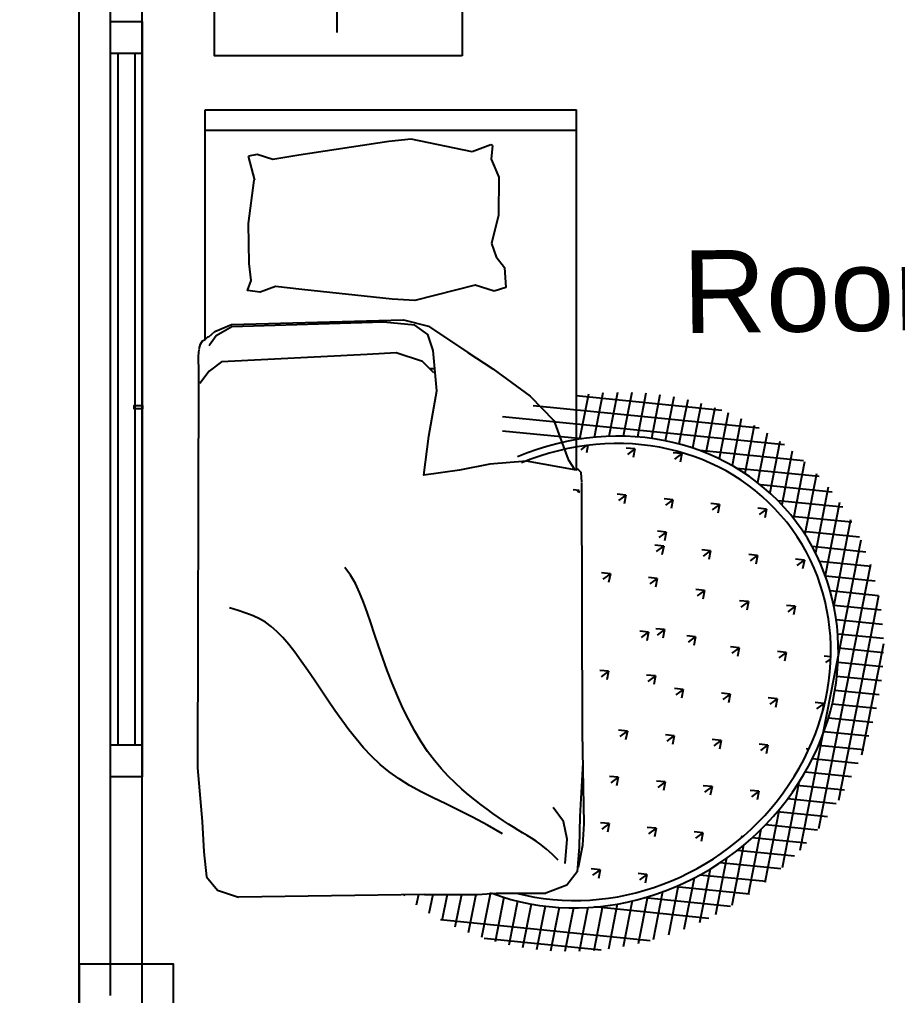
# Model space of a CAD drawing. Header units: metres. Extents: x 428 to 1115, y -4076 to 3914.
# Drawn here: x 1097.286 to 1099.413, y -3850.784 to -3848.42 of the extents above; entities that cross this region are included whole.
import ezdxf

# ---------------------------------------------------------------- set-up
doc = ezdxf.new("R2010")
doc.units = ezdxf.units.M
doc.header["$MEASUREMENT"] = 0
doc.header["$PDMODE"] = 2
for name, color, linetype in [('cad-block.com', 250, 'Continuous'), ('Dimension', 7, 'Continuous'), ('M20 concreting', 3, 'Continuous'), ('wall', 150, 'Continuous'), ('window', 2, 'Continuous')]:
    doc.layers.add(name, color=color, linetype=linetype)
doc.styles.add('labor camp', font='arial.ttf')
doc.dimstyles.new('1@100', dxfattribs={"dimtxt": 0.2, "dimasz": 0.175, "dimexe": 0.18, "dimexo": 0.0625, "dimgap": 0.09, "dimtad": 0, "dimtih": 1, "dimtoh": 1, "dimzin": 0, "dimdsep": 46, "dimtxsty": 'labor camp', "dimblk": 'OBLIQUE', "dimcen": 0.09, "dimadec": 0, "dimazin": 0, "dimtfac": 1, "dimtofl": 0, "dimtmove": 1, "dimatfit": 3, "dimfxl": 0.525, "dimfxlon": 1, "dimtolj": 1, "dimtzin": 0, "dimarcsym": 0})

# ---------------------------------------------------------------- blocks, each defined once
blk = doc.blocks.new('_Oblique')
at = {"color": 0, "linetype": 'ByBlock', "lineweight": -2}
blk.add_line((-0.5, -0.5), (0.5, 0.5), dxfattribs=at)
blk = doc.blocks.new('*D128')
at = {"layer": 'Defpoints', "color": 0, "transparency": 16777216}
for p in [(1096.3467, -3845.8098), (1097.4309, -3845.8098), (1097.4309, -3853.5664)]:
    blk.add_point(p, dxfattribs=at)
at = {"layer": 'window', "color": 0, "lineweight": -2, "transparency": 16777216}
for p, q in [((1096.3467, -3853.0414), (1096.3467, -3853.7464)), ((1097.4309, -3853.0414), (1097.4309, -3853.7464)), ((1096.3467, -3853.5664), (1096.5483, -3853.5664)), ((1097.4309, -3853.5664), (1097.2294, -3853.5664))]:
    blk.add_line(p, q, dxfattribs=at)
at = {"layer": 'window', "color": 0, "lineweight": -2, "transparency": 16777216, "xscale": 0.175, "yscale": 0.175, "zscale": 0.175, "rotation": 180}
blk.add_blockref('_Oblique', (1096.3467, -3853.5664), dxfattribs=at)
at = {"layer": 'window', "color": 0, "lineweight": -2, "transparency": 16777216, "xscale": 0.175, "yscale": 0.175, "zscale": 0.175}
blk.add_blockref('_Oblique', (1097.4309, -3853.5664), dxfattribs=at)
at = {"layer": 'window', "color": 0, "transparency": 16777216, "insert": (1096.8888, -3853.5664), "char_height": 0.2, "attachment_point": 5, "style": 'labor camp'}
blk.add_mtext('\\A1;1.08', dxfattribs=at)
blk = doc.blocks.new('*D131')
at = {"layer": 'Defpoints', "color": 0, "transparency": 16777216}
for p in [(1093.3966, -3847.1336), (1097.5452, -3850.8598), (1097.5452, -3854.8179)]:
    blk.add_point(p, dxfattribs=at)
at = {"layer": 'window', "color": 0, "lineweight": -2, "transparency": 16777216}
for p, q in [((1093.3966, -3854.2929), (1093.3966, -3854.9979)), ((1097.5452, -3854.2929), (1097.5452, -3854.9979)), ((1093.3966, -3854.8179), (1095.1164, -3854.8179)), ((1097.5452, -3854.8179), (1095.8254, -3854.8179))]:
    blk.add_line(p, q, dxfattribs=at)
at = {"layer": 'window', "color": 0, "lineweight": -2, "transparency": 16777216, "xscale": 0.175, "yscale": 0.175, "zscale": 0.175, "rotation": 180}
blk.add_blockref('_Oblique', (1093.3966, -3854.8179), dxfattribs=at)
at = {"layer": 'window', "color": 0, "lineweight": -2, "transparency": 16777216, "xscale": 0.175, "yscale": 0.175, "zscale": 0.175}
blk.add_blockref('_Oblique', (1097.5452, -3854.8179), dxfattribs=at)
at = {"layer": 'window', "color": 0, "transparency": 16777216, "insert": (1095.4709, -3854.8179), "char_height": 0.2, "attachment_point": 5, "style": 'labor camp'}
blk.add_mtext('\\A1;4.15', dxfattribs=at)
blk = doc.blocks.new('*D87')
at = {"layer": 'Defpoints', "color": 0, "transparency": 16777216}
for p in [(1085.8299, -3847.2098), (1097.4309, -3850.936), (1097.4309, -3855.5705)]:
    blk.add_point(p, dxfattribs=at)
at = {"layer": 'window', "color": 0, "lineweight": -2, "transparency": 16777216}
for p, q in [((1085.8299, -3855.0455), (1085.8299, -3855.7505)), ((1097.4309, -3855.0455), (1097.4309, -3855.7505)), ((1085.8299, -3855.5705), (1091.2127, -3855.5705)), ((1097.4309, -3855.5705), (1092.0481, -3855.5705))]:
    blk.add_line(p, q, dxfattribs=at)
at = {"layer": 'window', "color": 0, "lineweight": -2, "transparency": 16777216, "xscale": 0.175, "yscale": 0.175, "zscale": 0.175, "rotation": 180}
blk.add_blockref('_Oblique', (1085.8299, -3855.5705), dxfattribs=at)
at = {"layer": 'window', "color": 0, "lineweight": -2, "transparency": 16777216, "xscale": 0.175, "yscale": 0.175, "zscale": 0.175}
blk.add_blockref('_Oblique', (1097.4309, -3855.5705), dxfattribs=at)
at = {"layer": 'window', "color": 0, "transparency": 16777216, "insert": (1091.6304, -3855.5705), "char_height": 0.2, "attachment_point": 5, "style": 'labor camp'}
blk.add_mtext('\\A1;11.60', dxfattribs=at)

msp = doc.modelspace()

# ---------------------------------------------------------------- linework, layer by layer
at = {"color": 7}
for p, q in [((1098.0553, -3848.1792), (1098.0553, -3848.4513)), ((1097.736, -3849.1952), (1097.736, -3848.6388)), ((1098.636, -3849.5087), (1098.636, -3848.6388)), ((1098.2354, -3848.71), (1098.1808, -3848.716)), ((1098.3829, -3848.7407), (1098.2354, -3848.71)), ((1098.4283, -3848.724), (1098.3829, -3848.7407)), ((1098.4326, -3848.7252), (1098.4283, -3848.724)), ((1098.4326, -3848.7252), (1098.4292, -3848.7588)), ((1098.4326, -3848.7252), (1098.4292, -3848.7588)), ((1097.8569, -3848.809), (1097.8414, -3848.7509)), ((1098.4292, -3848.7588), (1098.4474, -3848.8023)), ((1098.4474, -3848.8023), (1098.4466, -3848.8942)), ((1098.4466, -3848.8942), (1098.4301, -3848.9623)), ((1098.4301, -3848.9623), (1098.4415, -3848.995)), ((1098.4415, -3848.995), (1098.4616, -3849.021)), ((1098.4616, -3849.021), (1098.4645, -3849.0691)), ((1098.3901, -3849.0637), (1098.2441, -3849.1009)), ((1098.4362, -3849.0783), (1098.3901, -3849.0637)), ((1098.4645, -3849.0691), (1098.4362, -3849.0783)), ((1098.2441, -3849.1009), (1098.1894, -3849.0974)), ((1097.7208, -3849.219), (1097.7192, -3849.2357)), ((1097.7192, -3849.2357), (1097.7198, -3849.2749)), ((1097.7198, -3849.2749), (1097.7176, -3850.2324)), ((1098.2925, -3849.266), (1098.2805, -3849.266)), ((1098.6645, -3849.3277), (1098.6431, -3849.4366)), ((1098.6999, -3849.3245), (1098.6788, -3849.4321)), ((1098.7349, -3849.3231), (1098.714, -3849.4298)), ((1098.7696, -3849.3233), (1098.7488, -3849.4294)), ((1098.804, -3849.3253), (1098.7832, -3849.4311)), ((1098.838, -3849.3289), (1098.8172, -3849.4348)), ((1098.9877, -3849.3667), (1098.6349, -3849.3317)), ((1098.8717, -3849.3342), (1098.8508, -3849.4405)), ((1098.9051, -3849.3413), (1098.884, -3849.4482)), ((1098.9381, -3849.35), (1098.9169, -3849.458)), ((1099.0785, -3849.41), (1098.5309, -3849.3556)), ((1098.9708, -3849.3605), (1098.9493, -3849.4699)), ((1099.0031, -3849.3728), (1098.9812, -3849.484)), ((1099.1394, -3849.4503), (1098.4568, -3849.3825)), ((1099.035, -3849.387), (1099.0127, -3849.5005)), ((1098.6484, -3849.4358), (1098.4563, -3849.4167)), ((1099.0666, -3849.4032), (1099.0437, -3849.5196)), ((1099.0977, -3849.4216), (1099.0741, -3849.5415)), ((1099.1284, -3849.4422), (1099.104, -3849.5665)), ((1098.6594, -3849.452), (1098.6459, -3849.4619)), ((1098.6634, -3849.4514), (1098.6598, -3849.4698)), ((1098.7775, -3849.46), (1098.7562, -3849.4579)), ((1098.7775, -3849.4599), (1098.7595, -3849.4732)), ((1098.7775, -3849.46), (1098.7734, -3849.481)), ((1098.8911, -3849.4713), (1098.8698, -3849.4692)), ((1098.8911, -3849.4711), (1098.8731, -3849.4845)), ((1098.8911, -3849.4713), (1098.8869, -3849.4923)), ((1099.1861, -3849.4892), (1098.9346, -3849.4642)), ((1099.1586, -3849.4653), (1099.1331, -3849.5952)), ((1099.1882, -3849.4912), (1099.1613, -3849.6281)), ((1098.6341, -3849.5106), (1098.6363, -3849.5096)), ((1099.2237, -3849.5272), (1099.0244, -3849.5074)), ((1098.6502, -3850.1465), (1098.6485, -3849.5421)), ((1099.2173, -3849.5202), (1099.1886, -3849.6663)), ((1098.6419, -3849.5608), (1098.6278, -3849.5594)), ((1098.6419, -3849.5606), (1098.637, -3849.5642)), ((1098.6419, -3849.5608), (1098.6408, -3849.5662)), ((1099.2548, -3849.5645), (1099.0815, -3849.5473)), ((1099.2456, -3849.5528), (1099.2144, -3849.7114)), ((1098.7555, -3849.572), (1098.7342, -3849.5699)), ((1098.7555, -3849.5719), (1098.7375, -3849.5852)), ((1098.7555, -3849.572), (1098.7513, -3849.593)), ((1098.8691, -3849.5833), (1098.8478, -3849.5812)), ((1098.869, -3849.5831), (1098.8511, -3849.5965)), ((1098.8691, -3849.5833), (1098.8649, -3849.6043)), ((1099.2809, -3849.6013), (1099.124, -3849.5858)), ((1098.9826, -3849.5946), (1098.9613, -3849.5925)), ((1098.9826, -3849.5944), (1098.9646, -3849.6078)), ((1098.9826, -3849.5946), (1098.9785, -3849.6156)), ((1099.0962, -3849.6058), (1099.0749, -3849.6037)), ((1099.0962, -3849.6057), (1099.0782, -3849.619)), ((1099.0962, -3849.6058), (1099.0921, -3849.6268)), ((1099.2731, -3849.5897), (1099.2384, -3849.7664)), ((1099.3029, -3849.6378), (1099.1576, -3849.6234)), ((1099.2996, -3849.6319), (1099.2589, -3849.8385)), ((1098.8534, -3849.6616), (1098.8321, -3849.6595)), ((1099.3214, -3849.6739), (1099.1847, -3849.6603)), ((1098.8534, -3849.6615), (1098.8354, -3849.6748)), ((1098.8534, -3849.6616), (1098.8493, -3849.6826)), ((1099.3246, -3849.681), (1099.177, -3850.4323)), ((1098.847, -3849.6953), (1098.8257, -3849.6932)), ((1098.847, -3849.6951), (1098.829, -3849.7085)), ((1098.847, -3849.6953), (1098.8429, -3849.7163)), ((1098.9606, -3849.7066), (1098.9393, -3849.7045)), ((1098.9606, -3849.7064), (1098.9426, -3849.7198)), ((1098.9606, -3849.7066), (1098.9565, -3849.7276)), ((1099.3368, -3849.7097), (1099.2067, -3849.6967)), ((1099.0742, -3849.7178), (1099.0529, -3849.7157)), ((1099.0742, -3849.7177), (1099.0562, -3849.731)), ((1099.0742, -3849.7178), (1099.0701, -3849.7388)), ((1099.1878, -3849.7291), (1099.1665, -3849.727)), ((1099.1878, -3849.729), (1099.1698, -3849.7423)), ((1099.1878, -3849.7291), (1099.1837, -3849.7501)), ((1099.3478, -3849.7401), (1099.222, -3850.38)), ((1099.3494, -3849.7452), (1099.2247, -3849.7328)), ((1098.7178, -3849.7623), (1098.6965, -3849.7602)), ((1098.7178, -3849.7622), (1098.6998, -3849.7755)), ((1098.7178, -3849.7623), (1098.7137, -3849.7833)), ((1098.8314, -3849.7736), (1098.8101, -3849.7715)), ((1098.8314, -3849.7735), (1098.8134, -3849.7868)), ((1098.8314, -3849.7736), (1098.8273, -3849.7946)), ((1099.3597, -3849.7804), (1099.2391, -3849.7685)), ((1098.9462, -3849.8028), (1098.9249, -3849.8007)), ((1098.9462, -3849.8027), (1098.9282, -3849.816)), ((1098.9462, -3849.8028), (1098.9421, -3849.8238)), ((1099.3676, -3849.8155), (1099.2505, -3849.8039)), ((1099.3677, -3849.8156), (1099.2702, -3850.3112)), ((1099.0522, -3849.8298), (1099.0309, -3849.8277)), ((1099.0522, -3849.8297), (1099.0342, -3849.843)), ((1099.0522, -3849.8298), (1099.0481, -3849.8508)), ((1099.1658, -3849.8411), (1099.1445, -3849.839)), ((1099.1658, -3849.841), (1099.1478, -3849.8543)), ((1099.1658, -3849.8411), (1099.1617, -3849.8621)), ((1099.3735, -3849.8503), (1099.259, -3849.839)), ((1098.849, -3849.8977), (1098.8277, -3849.8956)), ((1099.3773, -3849.885), (1099.2651, -3849.8738)), ((1098.8106, -3849.9036), (1098.7893, -3849.9014)), ((1098.8106, -3849.9034), (1098.7926, -3849.9168)), ((1098.8106, -3849.9036), (1098.8065, -3849.9246)), ((1098.849, -3849.8976), (1098.831, -3849.9109)), ((1098.849, -3849.8977), (1098.8449, -3849.9187)), ((1098.9242, -3849.9148), (1098.9029, -3849.9127)), ((1098.9242, -3849.9147), (1098.9062, -3849.928)), ((1098.9242, -3849.9148), (1098.9201, -3849.9358)), ((1099.3792, -3849.9194), (1099.2688, -3849.9084)), ((1099.0302, -3849.9418), (1099.0089, -3849.9397)), ((1099.0302, -3849.9417), (1099.0122, -3849.955)), ((1099.0302, -3849.9418), (1099.0261, -3849.9628)), ((1099.3794, -3849.9537), (1099.2702, -3849.9428)), ((1099.3795, -3849.9321), (1099.3265, -3850.2015)), ((1099.1438, -3849.9531), (1099.1225, -3849.951)), ((1099.1437, -3849.953), (1099.1258, -3849.9663)), ((1099.1438, -3849.9531), (1099.1396, -3849.9741)), ((1099.2518, -3849.9638), (1099.2361, -3849.9623)), ((1099.2517, -3849.9684), (1099.2394, -3849.9776)), ((1099.3777, -3849.9878), (1099.2695, -3849.977)), ((1098.7134, -3849.9984), (1098.6921, -3849.9963)), ((1098.7134, -3849.9983), (1098.6954, -3850.0116)), ((1098.7134, -3849.9984), (1098.7093, -3850.0194)), ((1098.827, -3850.0097), (1098.8057, -3850.0076)), ((1098.827, -3850.0096), (1098.809, -3850.0229)), ((1098.827, -3850.0097), (1098.8229, -3850.0307)), ((1099.3743, -3850.0217), (1099.2667, -3850.011)), ((1098.8946, -3850.0426), (1098.8733, -3850.0405)), ((1098.8946, -3850.0424), (1098.8766, -3850.0558)), ((1098.8946, -3850.0426), (1098.8904, -3850.0636)), ((1099.0082, -3850.0538), (1098.9869, -3850.0517)), ((1099.0081, -3850.0537), (1098.9902, -3850.067)), ((1099.0082, -3850.0538), (1099.004, -3850.0748)), ((1099.3692, -3850.0554), (1099.2618, -3850.0448)), ((1099.1217, -3850.0651), (1099.1005, -3850.063)), ((1099.1217, -3850.065), (1099.1038, -3850.0783)), ((1099.1217, -3850.0651), (1099.1176, -3850.0861)), ((1099.2353, -3850.0764), (1099.214, -3850.0743)), ((1099.2353, -3850.0762), (1099.2173, -3850.0896)), ((1099.2353, -3850.0764), (1099.2312, -3850.0974)), ((1099.3624, -3850.089), (1099.255, -3850.0783)), ((1099.3539, -3850.1224), (1099.2461, -3850.1117)), ((1098.654, -3850.3678), (1098.6502, -3850.1465)), ((1098.759, -3850.1433), (1098.7377, -3850.1412)), ((1098.759, -3850.1431), (1098.741, -3850.1565)), ((1098.759, -3850.1433), (1098.7548, -3850.1643)), ((1098.8726, -3850.1546), (1098.8513, -3850.1525)), ((1098.8725, -3850.1544), (1098.8546, -3850.1678)), ((1098.8726, -3850.1546), (1098.8684, -3850.1756)), ((1099.3436, -3850.1557), (1099.2352, -3850.1449)), ((1098.9861, -3850.1658), (1098.9648, -3850.1637)), ((1098.9861, -3850.1657), (1098.9682, -3850.179)), ((1098.9861, -3850.1658), (1098.982, -3850.1868)), ((1099.0997, -3850.1771), (1099.0784, -3850.175)), ((1099.0997, -3850.177), (1099.0817, -3850.1903)), ((1099.0997, -3850.1771), (1099.0956, -3850.1981)), ((1099.3317, -3850.1887), (1099.2222, -3850.1779)), ((1099.199, -3850.187), (1099.192, -3850.1863)), ((1098.6515, -3850.2193), (1098.6442, -3850.3499)), ((1099.3179, -3850.2216), (1099.207, -3850.2106)), ((1097.7176, -3850.2324), (1097.7289, -3850.3627)), ((1099.3023, -3850.2543), (1099.1896, -3850.2431)), ((1098.737, -3850.2553), (1098.7157, -3850.2532)), ((1098.7369, -3850.2551), (1098.719, -3850.2685)), ((1098.737, -3850.2553), (1098.7328, -3850.2763)), ((1098.8505, -3850.2666), (1098.8292, -3850.2645)), ((1098.8505, -3850.2664), (1098.8325, -3850.2798)), ((1098.8505, -3850.2666), (1098.8464, -3850.2876)), ((1099.1745, -3850.268), (1099.1339, -3850.4747)), ((1098.9641, -3850.2778), (1098.9428, -3850.2757)), ((1098.9641, -3850.2777), (1098.9461, -3850.291)), ((1098.9641, -3850.2778), (1098.96, -3850.2988)), ((1099.0777, -3850.2891), (1099.0564, -3850.287)), ((1099.0777, -3850.289), (1099.0597, -3850.3023)), ((1099.0777, -3850.2891), (1099.0736, -3850.3101)), ((1099.2848, -3850.2868), (1099.1697, -3850.2754)), ((1099.2652, -3850.3192), (1099.1473, -3850.3074)), ((1098.6045, -3850.3624), (1098.579, -3850.3285)), ((1099.1269, -3850.3333), (1099.0922, -3850.5101)), ((1099.2435, -3850.3513), (1099.122, -3850.3392)), ((1097.7289, -3850.3627), (1097.7327, -3850.436)), ((1098.6129, -3850.4048), (1098.6045, -3850.3624)), ((1098.6442, -3850.3499), (1098.6426, -3850.4233)), ((1098.6509, -3850.4194), (1098.654, -3850.3678)), ((1098.7149, -3850.3673), (1098.6936, -3850.3652)), ((1098.7149, -3850.3671), (1098.6969, -3850.3805)), ((1098.7149, -3850.3673), (1098.7108, -3850.3883)), ((1098.8285, -3850.3786), (1098.8072, -3850.3765)), ((1098.8285, -3850.3784), (1098.8105, -3850.3918)), ((1098.8285, -3850.3786), (1098.8244, -3850.3996)), ((1098.9421, -3850.3898), (1098.9208, -3850.3877)), ((1098.9421, -3850.3897), (1098.9241, -3850.403)), ((1098.9421, -3850.3898), (1098.938, -3850.4108)), ((1099.0827, -3850.3816), (1099.0515, -3850.5402)), ((1099.2195, -3850.3831), (1099.0936, -3850.3706)), ((1098.6087, -3850.4642), (1098.6129, -3850.4048)), ((1099.0382, -3850.3994), (1099.0344, -3850.399)), ((1099.193, -3850.4147), (1099.0615, -3850.4017)), ((1097.7327, -3850.436), (1097.7394, -3850.4964)), ((1098.6426, -3850.4233), (1098.6377, -3850.4839)), ((1098.6408, -3850.4729), (1098.6509, -3850.4194)), ((1099.0404, -3850.4199), (1099.0117, -3850.566)), ((1099.1636, -3850.4461), (1099.0251, -3850.4323)), ((1098.9995, -3850.4514), (1098.9726, -3850.5883)), ((1099.1312, -3850.4771), (1098.9833, -3850.4625)), ((1098.6377, -3850.4839), (1098.6123, -3850.5167)), ((1098.6929, -3850.4793), (1098.6716, -3850.4772)), ((1098.6929, -3850.4791), (1098.6749, -3850.4925)), ((1098.6929, -3850.4793), (1098.6888, -3850.5003)), ((1098.9596, -3850.4775), (1098.9341, -3850.6074)), ((1097.7394, -3850.4964), (1097.7658, -3850.5284)), ((1098.8065, -3850.4906), (1098.7852, -3850.4885)), ((1098.8065, -3850.4904), (1098.7885, -3850.5038)), ((1098.8065, -3850.4906), (1098.8024, -3850.5116)), ((1098.9206, -3850.4994), (1098.8961, -3850.6237)), ((1099.0951, -3850.5078), (1098.9347, -3850.4919)), ((1097.7658, -3850.5284), (1097.817, -3850.5457)), ((1098.4273, -3850.5346), (1098.4059, -3850.6435)), ((1098.6123, -3850.5167), (1098.5617, -3850.5355)), ((1098.8445, -3850.5328), (1098.8217, -3850.6491)), ((1098.8822, -3850.5177), (1098.8587, -3850.6376)), ((1099.0546, -3850.538), (1098.8761, -3850.5203)), ((1098.2672, -3850.5388), (1097.817, -3850.5457)), ((1098.2179, -3850.5396), (1098.2173, -3850.5427)), ((1098.2527, -3850.5391), (1098.2476, -3850.565)), ((1098.2672, -3850.5388), (1098.3959, -3850.5388)), ((1098.2875, -3850.5388), (1098.2784, -3850.5849)), ((1098.3222, -3850.5388), (1098.3097, -3850.6026)), ((1098.357, -3850.5388), (1098.3414, -3850.6182)), ((1098.3917, -3850.5388), (1098.3734, -3850.6318)), ((1098.3959, -3850.5388), (1098.4415, -3850.5355)), ((1098.4598, -3850.5459), (1098.4387, -3850.6535)), ((1098.4415, -3850.5355), (1098.5617, -3850.5355)), ((1098.4928, -3850.555), (1098.4718, -3850.6617)), ((1098.7707, -3850.5548), (1098.7489, -3850.666)), ((1098.8074, -3850.5451), (1098.7851, -3850.6586)), ((1099.0088, -3850.5678), (1098.8006, -3850.5471)), ((1098.5261, -3850.5621), (1098.5053, -3850.6682)), ((1098.5599, -3850.5671), (1098.5391, -3850.673)), ((1098.594, -3850.5702), (1098.5732, -3850.6761)), ((1098.6285, -3850.5713), (1098.6076, -3850.6775)), ((1098.6634, -3850.5704), (1098.6424, -3850.6773)), ((1098.6988, -3850.5674), (1098.6775, -3850.6753)), ((1098.9561, -3850.5968), (1098.6792, -3850.5693)), ((1098.7345, -3850.5622), (1098.713, -3850.6716)), ((1098.8143, -3850.6512), (1098.3064, -3850.6008)), ((1098.6955, -3850.6737), (1098.412, -3850.6455))]:
    msp.add_line(p, q, dxfattribs=at)
msp.add_lwpolyline([(1098.3585, -3848.5084), (1097.7585, -3848.5084), (1097.7585, -3848.1084), (1098.3585, -3848.1084)], close=True, dxfattribs=at)
for points in [[(1097.736, -3848.6388), (1098.636, -3848.6388)], [(1098.636, -3848.6888), (1097.736, -3848.6888)], [(1098.1808, -3848.716), (1097.963, -3848.7487), (1097.8999, -3848.7593), (1097.8623, -3848.7473), (1097.8414, -3848.7509)], [(1098.1894, -3849.0974), (1097.9703, -3849.0744), (1097.9067, -3849.0666), (1097.8698, -3849.0803), (1097.8391, -3849.0764), (1097.8475, -3849.0522), (1097.8425, -3849.0107), (1097.841, -3848.9144), (1097.8547, -3848.8091)], [(1098.636, -3849.5112), (1098.515, -3849.4899), (1098.4256, -3849.4967), (1098.3527, -3849.5114), (1098.2661, -3849.5236), (1098.2778, -3849.4291), (1098.2972, -3849.3192), (1098.2887, -3849.2221), (1098.276, -3849.1828), (1098.2444, -3849.1603), (1098.1684, -3849.1534), (1097.8004, -3849.1644), (1097.7628, -3849.1866), (1097.7469, -3849.2086), (1097.7449, -3849.2107)], [(1097.7451, -3849.1888), (1097.7599, -3849.1758), (1097.8003, -3849.1589), (1098.217, -3849.1472), (1098.2769, -3849.1626), (1098.3727, -3849.2262), (1098.433, -3849.266), (1098.5234, -3849.3325), (1098.5812, -3849.3913), (1098.6152, -3849.4857), (1098.632, -3849.5104)], [(1097.7213, -3849.2179), (1097.7248, -3849.2067), (1097.7299, -3849.1981), (1097.736, -3849.1952), (1097.743, -3849.189), (1097.7441, -3849.1886)], [(1098.29, -3849.2757), (1098.2629, -3849.2481), (1098.1993, -3849.2274), (1098.1283, -3849.2316), (1097.7757, -3849.2493), (1097.746, -3849.2717), (1097.7235, -3849.3017)], [(1098.6485, -3849.5405), (1098.6468, -3849.5172), (1098.6399, -3849.5102), (1098.636, -3849.5087)], [(1098.5917, -3850.4557), (1098.5766, -3850.4412), (1098.5628, -3850.429), (1098.5501, -3850.4187), (1098.5383, -3850.4101), (1098.527, -3850.4026), (1098.5161, -3850.3958), (1098.5053, -3850.3894), (1098.4943, -3850.3829), (1098.483, -3850.3761), (1098.4712, -3850.3687), (1098.459, -3850.3607), (1098.4463, -3850.3521), (1098.433, -3850.3428), (1098.4192, -3850.3327), (1098.4048, -3850.3219), (1098.3898, -3850.3101), (1098.3741, -3850.2975), (1098.358, -3850.2837), (1098.3415, -3850.2687), (1098.3247, -3850.2523), (1098.308, -3850.2343), (1098.2914, -3850.2146), (1098.2751, -3850.1931), (1098.2592, -3850.1695), (1098.2438, -3850.1438), (1098.2292, -3850.1164), (1098.2151, -3850.0875), (1098.2018, -3850.0578), (1098.1892, -3850.0275), (1098.1773, -3849.997), (1098.1663, -3849.9668), (1098.1561, -3849.9373), (1098.1466, -3849.9089), (1098.1377, -3849.8816), (1098.129, -3849.8556), (1098.12, -3849.8309), (1098.1104, -3849.8077), (1098.1, -3849.786), (1098.0882, -3849.7659), (1098.0749, -3849.7475)], [(1098.4562, -3850.3921), (1098.4201, -3850.3712), (1098.3852, -3850.3525), (1098.3516, -3850.3355), (1098.3192, -3850.3199), (1098.2884, -3850.3049), (1098.2591, -3850.2901), (1098.2316, -3850.2751), (1098.2059, -3850.2592), (1098.182, -3850.2422), (1098.1599, -3850.2239), (1098.1393, -3850.2044), (1098.1199, -3850.1839), (1098.1016, -3850.1624), (1098.084, -3850.1401), (1098.0669, -3850.117), (1098.0502, -3850.0932), (1098.0335, -3850.0688), (1098.017, -3850.0443), (1098.0007, -3850.02), (1097.9846, -3849.9963), (1097.9689, -3849.9737), (1097.9535, -3849.9526), (1097.9386, -3849.9334), (1097.9241, -3849.9165), (1097.9102, -3849.9021), (1097.8964, -3849.8901), (1097.8824, -3849.88), (1097.8678, -3849.8715), (1097.8521, -3849.8641), (1097.8351, -3849.8575), (1097.8163, -3849.8513), (1097.7953, -3849.8451)]]:
    msp.add_lwpolyline(points, dxfattribs=at)
for major_axis, start_param, end_param in [((-0.4864, -0.3613), 0.533328, 4.44842), ((0.4713, 0.3501), 3.770774, 7.583321)]:
    msp.add_ellipse((1098.6833, -3850.0003), major_axis=major_axis, ratio=0.909091, start_param=start_param, end_param=end_param, dxfattribs=at)
at = {"layer": 'cad-block.com'}
msp.add_lwpolyline([(1097.5843, -3849.363), (1097.5643, -3849.363), (1097.5643, -3849.355), (1097.5843, -3849.355), (1097.5843, -3849.363)], dxfattribs=at)
at = {"layer": 'M20 concreting'}
msp.add_lwpolyline([(1097.4309, -3850.7074), (1097.4309, -3850.936), (1097.6595, -3850.936), (1097.6595, -3850.7074)], close=True, dxfattribs=at)
at = {"layer": 'wall'}
for p, q in [((1097.4309, -3850.936), (1097.4309, -3845.8098)), ((1097.5071, -3850.7836), (1097.5071, -3847.8956)), ((1097.5833, -3850.8598), (1097.5833, -3847.8956)), ((1097.5833, -3850.8598), (1097.5833, -3847.8956))]:
    msp.add_line(p, q, dxfattribs=at)
at = {"layer": 'window', "color": 202}
for p, q in [((1097.5071, -3848.4252), (1097.5833, -3848.4252)), ((1097.5071, -3850.254), (1097.5071, -3848.4252)), ((1097.5833, -3848.4252), (1097.5833, -3850.254)), ((1097.5071, -3848.5014), (1097.5833, -3848.5014)), ((1097.5243, -3848.5014), (1097.5243, -3850.1778)), ((1097.5661, -3848.5014), (1097.5661, -3850.1778)), ((1097.5833, -3850.1778), (1097.5071, -3850.1778)), ((1097.5833, -3850.254), (1097.5071, -3850.254))]:
    msp.add_line(p, q, dxfattribs=at)

# ---------------------------------------------------------------- texts
at = {"layer": 'Dimension', "insert": (1099.382, -3849.0752), "char_height": 0.2, "attachment_point": 5, "rotation": 0.7029, "style": 'labor camp'}
msp.add_mtext('\\A1;Room 4', dxfattribs=at)

# ---------------------------------------------------------------- dimensions: what is measured, and where the dimension line sits
at = {"layer": 'window', "color": 0}
for base, p1, p2, picture, middle in [((1097.4309, -3853.5664), (1096.3467, -3845.8098), (1097.4309, -3845.8098), '*D128', (1096.8888, -3853.5664)), ((1097.5452, -3854.8179), (1093.3966, -3847.1336), (1097.5452, -3850.8598), '*D131', (1095.4709, -3854.8179)), ((1097.4309, -3855.5705), (1085.8299, -3847.2098), (1097.4309, -3850.936), '*D87', (1091.6304, -3855.5705))]:
    dim = msp.add_linear_dim(base=base, p1=p1, p2=p2, dimstyle='1@100', dxfattribs=at)
    dim.commit()
    dim.dimension.update_dxf_attribs({"geometry": picture, "text_midpoint": middle})

doc.saveas('drawing.dxf')
